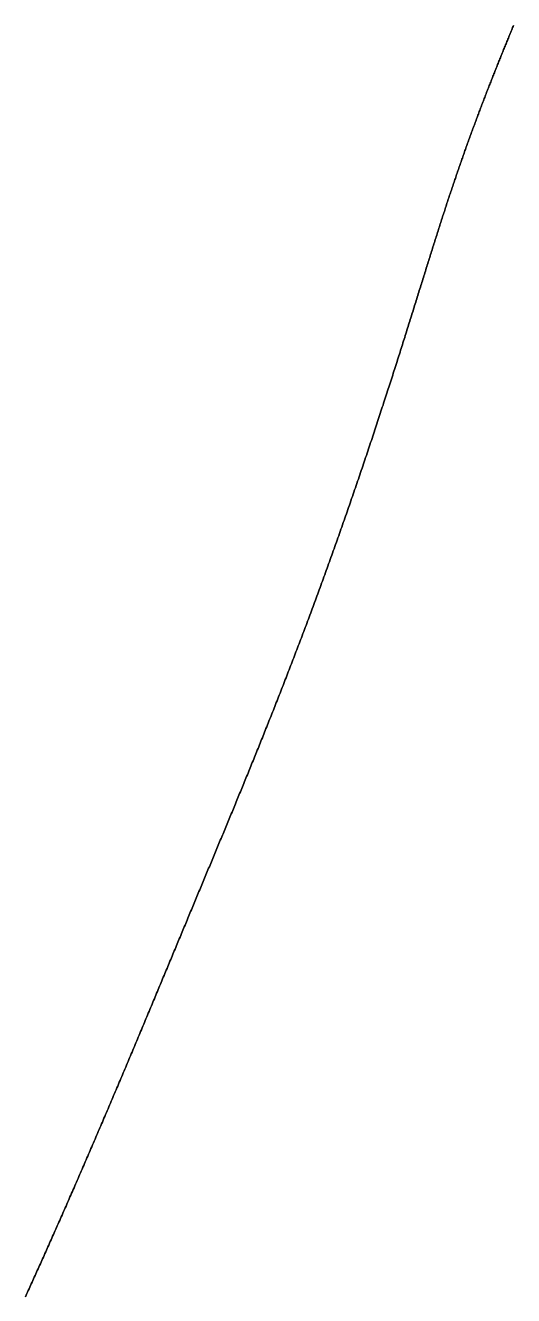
# Model space of a CAD drawing. Header units: inches. Extents: x 130170 to 284068, y 377793 to 804530.
# Drawn here: x 259616.3 to 259641, y 739435.9 to 739500.2 of the extents above; entities that cross this region are included whole.
import ezdxf

# ---------------------------------------------------------------- set-up
doc = ezdxf.new("R2010")
doc.units = ezdxf.units.IN
doc.header["$MEASUREMENT"] = 0
doc.layers.add('muni_il', color=7, linetype='Continuous')

msp = doc.modelspace()

# ---------------------------------------------------------------- linework, layer by layer
at = {"layer": 'muni_il'}
for points in [[(259616.301, 739435.825), (259616.338, 739435.907), (259616.376, 739435.989), (259616.413, 739436.071), (259616.45, 739436.153), (259616.488, 739436.236), (259616.525, 739436.318), (259616.563, 739436.401), (259616.601, 739436.484), (259616.638, 739436.568), (259616.676, 739436.651), (259616.714, 739436.735), (259616.752, 739436.819), (259616.79, 739436.903), (259616.828, 739436.987), (259616.866, 739437.072), (259616.904, 739437.156), (259616.942, 739437.241), (259616.981, 739437.326), (259617.019, 739437.411), (259617.058, 739437.497), (259617.096, 739437.583), (259617.135, 739437.668), (259617.173, 739437.755), (259617.212, 739437.841), (259617.251, 739437.927), (259617.289, 739438.014), (259617.328, 739438.101), (259617.367, 739438.188), (259617.406, 739438.275), (259617.445, 739438.363), (259617.484, 739438.45), (259617.524, 739438.538), (259617.563, 739438.626), (259617.602, 739438.714), (259617.641, 739438.803), (259617.681, 739438.891), (259617.72, 739438.98), (259617.76, 739439.069), (259617.799, 739439.158), (259617.839, 739439.248), (259617.879, 739439.337), (259617.918, 739439.427), (259617.958, 739439.517), (259617.998, 739439.607), (259618.038, 739439.697), (259618.078, 739439.787), (259618.118, 739439.878), (259618.158, 739439.969), (259618.198, 739440.06), (259618.238, 739440.151), (259618.278, 739440.242), (259618.318, 739440.334), (259618.358, 739440.425), (259618.399, 739440.517), (259618.439, 739440.609), (259618.48, 739440.701), (259618.52, 739440.793), (259618.56, 739440.886), (259618.601, 739440.978), (259618.642, 739441.071), (259618.682, 739441.163), (259618.723, 739441.257), (259618.763, 739441.35), (259618.804, 739441.443), (259618.845, 739441.536), (259618.885, 739441.63), (259618.926, 739441.723), (259618.967, 739441.817), (259619.008, 739441.911), (259619.049, 739442.005), (259619.09, 739442.099), (259619.13, 739442.193), (259619.172, 739442.287), (259619.212, 739442.382), (259619.253, 739442.476), (259619.294, 739442.571), (259619.335, 739442.666), (259619.376, 739442.761), (259619.417, 739442.855), (259619.458, 739442.95), (259619.499, 739443.046), (259619.541, 739443.141), (259619.582, 739443.236), (259619.623, 739443.331), (259619.664, 739443.427), (259619.705, 739443.522), (259619.746, 739443.618), (259619.787, 739443.713), (259619.828, 739443.809), (259619.869, 739443.905), (259619.91, 739444), (259619.952, 739444.096), (259619.993, 739444.192), (259620.034, 739444.288), (259620.075, 739444.384), (259620.116, 739444.48), (259620.157, 739444.576), (259620.198, 739444.672), (259620.239, 739444.768), (259620.28, 739444.864), (259620.321, 739444.96), (259620.362, 739445.056), (259620.403, 739445.152), (259620.444, 739445.248), (259620.485, 739445.344), (259620.526, 739445.44), (259620.567, 739445.536), (259620.608, 739445.633), (259620.649, 739445.729), (259620.69, 739445.825), (259620.73, 739445.921), (259620.771, 739446.017), (259620.812, 739446.113), (259620.853, 739446.209), (259620.893, 739446.305), (259620.934, 739446.401), (259620.975, 739446.497), (259621.015, 739446.593), (259621.056, 739446.688), (259621.096, 739446.784), (259621.137, 739446.88), (259621.177, 739446.976), (259621.218, 739447.071), (259621.258, 739447.167), (259621.299, 739447.262), (259621.339, 739447.358), (259621.379, 739447.453), (259621.419, 739447.548), (259621.46, 739447.644), (259621.5, 739447.739), (259621.54, 739447.834), (259621.58, 739447.929), (259621.62, 739448.024), (259621.66, 739448.119), (259621.7, 739448.214), (259621.739, 739448.308), (259621.779, 739448.403), (259621.819, 739448.498), (259621.859, 739448.592), (259621.898, 739448.687), (259621.938, 739448.781), (259621.977, 739448.875), (259622.017, 739448.969), (259622.056, 739449.063), (259622.096, 739449.157), (259622.135, 739449.25), (259622.174, 739449.344), (259622.213, 739449.438), (259622.252, 739449.531), (259622.291, 739449.624), (259622.331, 739449.717), (259622.369, 739449.81), (259622.408, 739449.903), (259622.447, 739449.996), (259622.486, 739450.089), (259622.525, 739450.181), (259622.563, 739450.274), (259622.602, 739450.366), (259622.64, 739450.458), (259622.679, 739450.55), (259622.717, 739450.642), (259622.756, 739450.734), (259622.794, 739450.826), (259622.832, 739450.917), (259622.87, 739451.009), (259622.908, 739451.1), (259622.947, 739451.191), (259622.984, 739451.282), (259623.022, 739451.373), (259623.06, 739451.464), (259623.098, 739451.554), (259623.136, 739451.645), (259623.173, 739451.735), (259623.211, 739451.825), (259623.249, 739451.915), (259623.286, 739452.005), (259623.323, 739452.095), (259623.361, 739452.184), (259623.398, 739452.274), (259623.435, 739452.363), (259623.473, 739452.452), (259623.51, 739452.542), (259623.547, 739452.63), (259623.584, 739452.719), (259623.621, 739452.808), (259623.658, 739452.896), (259623.694, 739452.985), (259623.731, 739453.073), (259623.768, 739453.161), (259623.805, 739453.249), (259623.841, 739453.337), (259623.878, 739453.425), (259623.914, 739453.512), (259623.951, 739453.6), (259623.987, 739453.687), (259624.023, 739453.775), (259624.06, 739453.862), (259624.096, 739453.949), (259624.132, 739454.035), (259624.168, 739454.122), (259624.204, 739454.209), (259624.24, 739454.295), (259624.276, 739454.382), (259624.312, 739454.468), (259624.348, 739454.554), (259624.384, 739454.64), (259624.42, 739454.726), (259624.456, 739454.812), (259624.491, 739454.897), (259624.527, 739454.983), (259624.562, 739455.068), (259624.598, 739455.154), (259624.634, 739455.239), (259624.669, 739455.324), (259624.705, 739455.41), (259624.74, 739455.495), (259624.775, 739455.58), (259624.811, 739455.664), (259624.846, 739455.749), (259624.881, 739455.834), (259624.917, 739455.918), (259624.952, 739456.003), (259624.987, 739456.087), (259625.022, 739456.172), (259625.057, 739456.256), (259625.092, 739456.34), (259625.127, 739456.424), (259625.162, 739456.508), (259625.197, 739456.592), (259625.232, 739456.676), (259625.267, 739456.76), (259625.302, 739456.844), (259625.337, 739456.928), (259625.372, 739457.012), (259625.407, 739457.095), (259625.442, 739457.179), (259625.477, 739457.263), (259625.512, 739457.346), (259625.546, 739457.43), (259625.581, 739457.513), (259625.616, 739457.597), (259625.651, 739457.681), (259625.686, 739457.764), (259625.72, 739457.847), (259625.755, 739457.931), (259625.79, 739458.014), (259625.825, 739458.098), (259625.859, 739458.181), (259625.894, 739458.265), (259625.929, 739458.348), (259625.963, 739458.432), (259625.998, 739458.515), (259626.033, 739458.599), (259626.068, 739458.682), (259626.102, 739458.766), (259626.137, 739458.849), (259626.172, 739458.933), (259626.207, 739459.016), (259626.241, 739459.1), (259626.276, 739459.183), (259626.311, 739459.267), (259626.345, 739459.351), (259626.38, 739459.435), (259626.415, 739459.519), (259626.45, 739459.603), (259626.485, 739459.687), (259626.52, 739459.771), (259626.554, 739459.855), (259626.589, 739459.939), (259626.624, 739460.023), (259626.659, 739460.107), (259626.694, 739460.192), (259626.729, 739460.276), (259626.764, 739460.361), (259626.799, 739460.445), (259626.834, 739460.53), (259626.869, 739460.615), (259626.904, 739460.7), (259626.939, 739460.785), (259626.974, 739460.87), (259627.009, 739460.955), (259627.045, 739461.041), (259627.08, 739461.126), (259627.115, 739461.212), (259627.15, 739461.297), (259627.186, 739461.383), (259627.221, 739461.469), (259627.256, 739461.555), (259627.292, 739461.642), (259627.327, 739461.728), (259627.363, 739461.814), (259627.398, 739461.901), (259627.434, 739461.988), (259627.469, 739462.075), (259627.505, 739462.162), (259627.541, 739462.249), (259627.576, 739462.337), (259627.612, 739462.424), (259627.648, 739462.512), (259627.684, 739462.6), (259627.72, 739462.688), (259627.756, 739462.776), (259627.792, 739462.865), (259627.828, 739462.953), (259627.864, 739463.042), (259627.9, 739463.131), (259627.936, 739463.22), (259627.972, 739463.31), (259628.009, 739463.399), (259628.045, 739463.489), (259628.081, 739463.579), (259628.118, 739463.669), (259628.154, 739463.759), (259628.191, 739463.85), (259628.227, 739463.941), (259628.264, 739464.032), (259628.3, 739464.123), (259628.337, 739464.214), (259628.374, 739464.306), (259628.411, 739464.398), (259628.448, 739464.49), (259628.485, 739464.582), (259628.521, 739464.674), (259628.559, 739464.767), (259628.596, 739464.86), (259628.633, 739464.953), (259628.67, 739465.046), (259628.707, 739465.14), (259628.744, 739465.234), (259628.782, 739465.328), (259628.819, 739465.422), (259628.857, 739465.517), (259628.894, 739465.612), (259628.932, 739465.707), (259628.969, 739465.802), (259629.007, 739465.897), (259629.045, 739465.993), (259629.082, 739466.089), (259629.12, 739466.185), (259629.158, 739466.282), (259629.196, 739466.378), (259629.234, 739466.475), (259629.272, 739466.572), (259629.31, 739466.67), (259629.348, 739466.767), (259629.386, 739466.865), (259629.425, 739466.963), (259629.463, 739467.061), (259629.501, 739467.16), (259629.539, 739467.259), (259629.578, 739467.358), (259629.616, 739467.457), (259629.655, 739467.557), (259629.693, 739467.657), (259629.732, 739467.757), (259629.771, 739467.857), (259629.809, 739467.958), (259629.848, 739468.058), (259629.887, 739468.159), (259629.925, 739468.26), (259629.964, 739468.362), (259630.003, 739468.464), (259630.042, 739468.565), (259630.081, 739468.668), (259630.12, 739468.77), (259630.159, 739468.873), (259630.198, 739468.975), (259630.237, 739469.078), (259630.276, 739469.182), (259630.315, 739469.285), (259630.355, 739469.389), (259630.394, 739469.493), (259630.433, 739469.597), (259630.472, 739469.701), (259630.512, 739469.806), (259630.551, 739469.911), (259630.59, 739470.015), (259630.63, 739470.121), (259630.669, 739470.226), (259630.708, 739470.331), (259630.748, 739470.437), (259630.787, 739470.543), (259630.827, 739470.649), (259630.866, 739470.756), (259630.905, 739470.862), (259630.945, 739470.969), (259630.984, 739471.076), (259631.024, 739471.183), (259631.063, 739471.29), (259631.103, 739471.397), (259631.142, 739471.505), (259631.182, 739471.612), (259631.221, 739471.72), (259631.261, 739471.828), (259631.3, 739471.936), (259631.34, 739472.045), (259631.38, 739472.153), (259631.419, 739472.261), (259631.458, 739472.37), (259631.498, 739472.479), (259631.537, 739472.588), (259631.577, 739472.697), (259631.616, 739472.806), (259631.656, 739472.915), (259631.695, 739473.025), (259631.735, 739473.134), (259631.774, 739473.244), (259631.813, 739473.353), (259631.853, 739473.463), (259631.892, 739473.573), (259631.931, 739473.683), (259631.97, 739473.793), (259632.01, 739473.903), (259632.049, 739474.013), (259632.088, 739474.123), (259632.127, 739474.233), (259632.166, 739474.344), (259632.205, 739474.454), (259632.244, 739474.564), (259632.283, 739474.675), (259632.322, 739474.785), (259632.361, 739474.896), (259632.4, 739475.006), (259632.438, 739475.116), (259632.477, 739475.227), (259632.515, 739475.337), (259632.554, 739475.448), (259632.593, 739475.558), (259632.631, 739475.669), (259632.67, 739475.779), (259632.708, 739475.89), (259632.746, 739476), (259632.784, 739476.11), (259632.822, 739476.221), (259632.86, 739476.331), (259632.898, 739476.441), (259632.936, 739476.551), (259632.974, 739476.661), (259633.012, 739476.771), (259633.05, 739476.881), (259633.087, 739476.991), (259633.125, 739477.101), (259633.162, 739477.211), (259633.2, 739477.32), (259633.237, 739477.43), (259633.274, 739477.539), (259633.311, 739477.648), (259633.348, 739477.757), (259633.385, 739477.866), (259633.422, 739477.975), (259633.459, 739478.084), (259633.495, 739478.193), (259633.532, 739478.301), (259633.568, 739478.409), (259633.605, 739478.518), (259633.641, 739478.626), (259633.677, 739478.734), (259633.713, 739478.841), (259633.749, 739478.949), (259633.785, 739479.056), (259633.82, 739479.163), (259633.856, 739479.27), (259633.891, 739479.377), (259633.927, 739479.484), (259633.962, 739479.59), (259633.997, 739479.696), (259634.032, 739479.802), (259634.067, 739479.908), (259634.102, 739480.013), (259634.137, 739480.119), (259634.171, 739480.224), (259634.206, 739480.329), (259634.24, 739480.433), (259634.274, 739480.538), (259634.308, 739480.642), (259634.342, 739480.746), (259634.376, 739480.849), (259634.41, 739480.953), (259634.443, 739481.056), (259634.477, 739481.159), (259634.51, 739481.261), (259634.543, 739481.364), (259634.576, 739481.466), (259634.609, 739481.567), (259634.642, 739481.669), (259634.675, 739481.77), (259634.707, 739481.871), (259634.74, 739481.971), (259634.772, 739482.072), (259634.804, 739482.172), (259634.836, 739482.271), (259634.868, 739482.371), (259634.9, 739482.47), (259634.932, 739482.569), (259634.963, 739482.667), (259634.995, 739482.765), (259635.026, 739482.863), (259635.057, 739482.961), (259635.088, 739483.058), (259635.119, 739483.155), (259635.149, 739483.251), (259635.18, 739483.348), (259635.21, 739483.443), (259635.241, 739483.539), (259635.271, 739483.634), (259635.301, 739483.729), (259635.331, 739483.824), (259635.361, 739483.918), (259635.39, 739484.012), (259635.42, 739484.105), (259635.449, 739484.199), (259635.479, 739484.292), (259635.508, 739484.384), (259635.537, 739484.476), (259635.566, 739484.568), (259635.595, 739484.66), (259635.623, 739484.751), (259635.652, 739484.842), (259635.68, 739484.932), (259635.708, 739485.022), (259635.737, 739485.112), (259635.765, 739485.202), (259635.793, 739485.291), (259635.82, 739485.379), (259635.848, 739485.468), (259635.876, 739485.556), (259635.903, 739485.644), (259635.93, 739485.731), (259635.957, 739485.818), (259635.985, 739485.905), (259636.012, 739485.991), (259636.039, 739486.077), (259636.065, 739486.163), (259636.092, 739486.248), (259636.118, 739486.333), (259636.145, 739486.418), (259636.171, 739486.502), (259636.197, 739486.586), (259636.223, 739486.67), (259636.249, 739486.753), (259636.275, 739486.836), (259636.301, 739486.919), (259636.327, 739487.001), (259636.352, 739487.084), (259636.378, 739487.165), (259636.403, 739487.247), (259636.429, 739487.328), (259636.454, 739487.409), (259636.479, 739487.489), (259636.504, 739487.569), (259636.529, 739487.649), (259636.554, 739487.729), (259636.579, 739487.808), (259636.603, 739487.887), (259636.628, 739487.965), (259636.652, 739488.044), (259636.677, 739488.122), (259636.701, 739488.199), (259636.726, 739488.277), (259636.75, 739488.354), (259636.774, 739488.431), (259636.798, 739488.507), (259636.822, 739488.584), (259636.846, 739488.66), (259636.87, 739488.735), (259636.893, 739488.811), (259636.917, 739488.886), (259636.941, 739488.961), (259636.964, 739489.036), (259636.988, 739489.11), (259637.011, 739489.184), (259637.035, 739489.258), (259637.058, 739489.332), (259637.081, 739489.405), (259637.105, 739489.478), (259637.128, 739489.551), (259637.151, 739489.624), (259637.174, 739489.696), (259637.197, 739489.768), (259637.22, 739489.84), (259637.243, 739489.912), (259637.266, 739489.983), (259637.289, 739490.055), (259637.312, 739490.126), (259637.334, 739490.197), (259637.357, 739490.267), (259637.38, 739490.338), (259637.403, 739490.408), (259637.425, 739490.478), (259637.448, 739490.548), (259637.47, 739490.617), (259637.493, 739490.687), (259637.516, 739490.756), (259637.538, 739490.825), (259637.56, 739490.893), (259637.583, 739490.962), (259637.605, 739491.03), (259637.628, 739491.099), (259637.65, 739491.167), (259637.672, 739491.235), (259637.695, 739491.302), (259637.717, 739491.37), (259637.739, 739491.437), (259637.762, 739491.505), (259637.784, 739491.572), (259637.806, 739491.639), (259637.828, 739491.705), (259637.851, 739491.772), (259637.873, 739491.838), (259637.895, 739491.905), (259637.917, 739491.971), (259637.94, 739492.037), (259637.962, 739492.103), (259637.984, 739492.168), (259638.006, 739492.234), (259638.028, 739492.299), (259638.05, 739492.365), (259638.073, 739492.43), (259638.095, 739492.495), (259638.117, 739492.56), (259638.139, 739492.625), (259638.162, 739492.689), (259638.184, 739492.754), (259638.206, 739492.818), (259638.228, 739492.883), (259638.25, 739492.947), (259638.272, 739493.011), (259638.295, 739493.075), (259638.317, 739493.139), (259638.339, 739493.203), (259638.361, 739493.267), (259638.384, 739493.33), (259638.406, 739493.394), (259638.428, 739493.457), (259638.451, 739493.52), (259638.473, 739493.584), (259638.495, 739493.647), (259638.517, 739493.71), (259638.54, 739493.773), (259638.562, 739493.835), (259638.584, 739493.898), (259638.607, 739493.961), (259638.629, 739494.023), (259638.652, 739494.086), (259638.674, 739494.148), (259638.696, 739494.211), (259638.719, 739494.273), (259638.741, 739494.335), (259638.764, 739494.397), (259638.786, 739494.459), (259638.809, 739494.521), (259638.831, 739494.583), (259638.854, 739494.645), (259638.876, 739494.706), (259638.899, 739494.768), (259638.922, 739494.829), (259638.944, 739494.891), (259638.967, 739494.952), (259638.989, 739495.014), (259639.012, 739495.075), (259639.035, 739495.136), (259639.057, 739495.197), (259639.08, 739495.258), (259639.103, 739495.319), (259639.125, 739495.38), (259639.148, 739495.441), (259639.171, 739495.502), (259639.194, 739495.563), (259639.217, 739495.623), (259639.239, 739495.684), (259639.262, 739495.745), (259639.285, 739495.805), (259639.308, 739495.866), (259639.331, 739495.926), (259639.354, 739495.986), (259639.377, 739496.047), (259639.4, 739496.107), (259639.423, 739496.167), (259639.445, 739496.227), (259639.469, 739496.287), (259639.492, 739496.347), (259639.515, 739496.407), (259639.537, 739496.467), (259639.561, 739496.527), (259639.584, 739496.587), (259639.607, 739496.646), (259639.63, 739496.706), (259639.653, 739496.766), (259639.676, 739496.825), (259639.699, 739496.885), (259639.722, 739496.944), (259639.746, 739497.004), (259639.769, 739497.063), (259639.792, 739497.122), (259639.815, 739497.182), (259639.839, 739497.241), (259639.862, 739497.3), (259639.885, 739497.359), (259639.908, 739497.419), (259639.932, 739497.478), (259639.955, 739497.537), (259639.978, 739497.596), (259640.002, 739497.655), (259640.025, 739497.714), (259640.049, 739497.773), (259640.072, 739497.831), (259640.095, 739497.89), (259640.119, 739497.949), (259640.142, 739498.008), (259640.166, 739498.067), (259640.189, 739498.125), (259640.213, 739498.184), (259640.236, 739498.243), (259640.26, 739498.301), (259640.283, 739498.36), (259640.307, 739498.418), (259640.331, 739498.477), (259640.354, 739498.536), (259640.378, 739498.594), (259640.401, 739498.653), (259640.425, 739498.711), (259640.449, 739498.77), (259640.473, 739498.828), (259640.496, 739498.886), (259640.52, 739498.945), (259640.544, 739499.003), (259640.567, 739499.062), (259640.591, 739499.12), (259640.615, 739499.179), (259640.639, 739499.237), (259640.663, 739499.295), (259640.687, 739499.354), (259640.711, 739499.412), (259640.735, 739499.471), (259640.759, 739499.529), (259640.783, 739499.588), (259640.807, 739499.646), (259640.831, 739499.705), (259640.855, 739499.763), (259640.879, 739499.822), (259640.903, 739499.88), (259640.927, 739499.939), (259640.951, 739499.997), (259640.975, 739500.056), (259641, 739500.114), (259641.024, 739500.173)], [(259641.024, 739500.173), (259641, 739500.114), (259640.975, 739500.056), (259640.951, 739499.997), (259640.927, 739499.939), (259640.903, 739499.88), (259640.879, 739499.822), (259640.855, 739499.763), (259640.831, 739499.705), (259640.807, 739499.646), (259640.783, 739499.588), (259640.759, 739499.529), (259640.735, 739499.471), (259640.711, 739499.412), (259640.687, 739499.354), (259640.663, 739499.295), (259640.639, 739499.237), (259640.615, 739499.179), (259640.591, 739499.12), (259640.567, 739499.062), (259640.544, 739499.003), (259640.52, 739498.945), (259640.496, 739498.886), (259640.473, 739498.828), (259640.449, 739498.77), (259640.425, 739498.711), (259640.401, 739498.653), (259640.378, 739498.594), (259640.354, 739498.536), (259640.331, 739498.477), (259640.307, 739498.418), (259640.283, 739498.36), (259640.26, 739498.301), (259640.236, 739498.243), (259640.213, 739498.184), (259640.189, 739498.125), (259640.166, 739498.067), (259640.142, 739498.008), (259640.119, 739497.949), (259640.095, 739497.89), (259640.072, 739497.831), (259640.049, 739497.773), (259640.025, 739497.714), (259640.002, 739497.655), (259639.978, 739497.596), (259639.955, 739497.537), (259639.932, 739497.478), (259639.908, 739497.419), (259639.885, 739497.359), (259639.862, 739497.3), (259639.839, 739497.241), (259639.815, 739497.182), (259639.792, 739497.122), (259639.769, 739497.063), (259639.746, 739497.004), (259639.722, 739496.944), (259639.699, 739496.885), (259639.676, 739496.825), (259639.653, 739496.766), (259639.63, 739496.706), (259639.607, 739496.646), (259639.584, 739496.587), (259639.561, 739496.527), (259639.537, 739496.467), (259639.515, 739496.407), (259639.492, 739496.347), (259639.469, 739496.287), (259639.445, 739496.227), (259639.423, 739496.167), (259639.4, 739496.107), (259639.377, 739496.047), (259639.354, 739495.986), (259639.331, 739495.926), (259639.308, 739495.866), (259639.285, 739495.805), (259639.262, 739495.745), (259639.239, 739495.684), (259639.217, 739495.623), (259639.194, 739495.563), (259639.171, 739495.502), (259639.148, 739495.441), (259639.125, 739495.38), (259639.103, 739495.319), (259639.08, 739495.258), (259639.057, 739495.197), (259639.035, 739495.136), (259639.012, 739495.075), (259638.989, 739495.014), (259638.967, 739494.952), (259638.944, 739494.891), (259638.922, 739494.829), (259638.899, 739494.768), (259638.876, 739494.706), (259638.854, 739494.645), (259638.831, 739494.583), (259638.809, 739494.521), (259638.786, 739494.459), (259638.764, 739494.397), (259638.741, 739494.335), (259638.719, 739494.273), (259638.696, 739494.211), (259638.674, 739494.148), (259638.652, 739494.086), (259638.629, 739494.023), (259638.607, 739493.961), (259638.584, 739493.898), (259638.562, 739493.835), (259638.54, 739493.773), (259638.517, 739493.71), (259638.495, 739493.647), (259638.473, 739493.584), (259638.451, 739493.52), (259638.428, 739493.457), (259638.406, 739493.394), (259638.384, 739493.33), (259638.361, 739493.267), (259638.339, 739493.203), (259638.317, 739493.139), (259638.295, 739493.075), (259638.272, 739493.011), (259638.25, 739492.947), (259638.228, 739492.883), (259638.206, 739492.818), (259638.184, 739492.754), (259638.162, 739492.689), (259638.139, 739492.625), (259638.117, 739492.56), (259638.095, 739492.495), (259638.073, 739492.43), (259638.05, 739492.365), (259638.028, 739492.299), (259638.006, 739492.234), (259637.984, 739492.168), (259637.962, 739492.103), (259637.94, 739492.037), (259637.917, 739491.971), (259637.895, 739491.905), (259637.873, 739491.838), (259637.851, 739491.772), (259637.828, 739491.705), (259637.806, 739491.639), (259637.784, 739491.572), (259637.762, 739491.505), (259637.739, 739491.437), (259637.717, 739491.37), (259637.695, 739491.302), (259637.672, 739491.235), (259637.65, 739491.167), (259637.628, 739491.099), (259637.605, 739491.03), (259637.583, 739490.962), (259637.56, 739490.893), (259637.538, 739490.825), (259637.516, 739490.756), (259637.493, 739490.687), (259637.47, 739490.617), (259637.448, 739490.548), (259637.425, 739490.478), (259637.403, 739490.408), (259637.38, 739490.338), (259637.357, 739490.267), (259637.334, 739490.197), (259637.312, 739490.126), (259637.289, 739490.055), (259637.266, 739489.983), (259637.243, 739489.912), (259637.22, 739489.84), (259637.197, 739489.768), (259637.174, 739489.696), (259637.151, 739489.624), (259637.128, 739489.551), (259637.105, 739489.478), (259637.081, 739489.405), (259637.058, 739489.332), (259637.035, 739489.258), (259637.011, 739489.184), (259636.988, 739489.11), (259636.964, 739489.036), (259636.941, 739488.961), (259636.917, 739488.886), (259636.893, 739488.811), (259636.87, 739488.735), (259636.846, 739488.66), (259636.822, 739488.584), (259636.798, 739488.507), (259636.774, 739488.431), (259636.75, 739488.354), (259636.726, 739488.277), (259636.701, 739488.199), (259636.677, 739488.122), (259636.652, 739488.044), (259636.628, 739487.965), (259636.603, 739487.887), (259636.579, 739487.808), (259636.554, 739487.729), (259636.529, 739487.649), (259636.504, 739487.569), (259636.479, 739487.489), (259636.454, 739487.409), (259636.429, 739487.328), (259636.403, 739487.247), (259636.378, 739487.165), (259636.352, 739487.084), (259636.327, 739487.001), (259636.301, 739486.919), (259636.275, 739486.836), (259636.249, 739486.753), (259636.223, 739486.67), (259636.197, 739486.586), (259636.171, 739486.502), (259636.145, 739486.418), (259636.118, 739486.333), (259636.092, 739486.248), (259636.065, 739486.163), (259636.039, 739486.077), (259636.012, 739485.991), (259635.985, 739485.905), (259635.957, 739485.818), (259635.93, 739485.731), (259635.903, 739485.644), (259635.876, 739485.556), (259635.848, 739485.468), (259635.82, 739485.379), (259635.793, 739485.291), (259635.765, 739485.202), (259635.737, 739485.112), (259635.708, 739485.022), (259635.68, 739484.932), (259635.652, 739484.842), (259635.623, 739484.751), (259635.595, 739484.66), (259635.566, 739484.568), (259635.537, 739484.476), (259635.508, 739484.384), (259635.479, 739484.292), (259635.449, 739484.199), (259635.42, 739484.105), (259635.39, 739484.012), (259635.361, 739483.918), (259635.331, 739483.824), (259635.301, 739483.729), (259635.271, 739483.634), (259635.241, 739483.539), (259635.21, 739483.443), (259635.18, 739483.348), (259635.149, 739483.251), (259635.119, 739483.155), (259635.088, 739483.058), (259635.057, 739482.961), (259635.026, 739482.863), (259634.995, 739482.765), (259634.963, 739482.667), (259634.932, 739482.569), (259634.9, 739482.47), (259634.868, 739482.371), (259634.836, 739482.271), (259634.804, 739482.172), (259634.772, 739482.072), (259634.74, 739481.971), (259634.707, 739481.871), (259634.675, 739481.77), (259634.642, 739481.669), (259634.609, 739481.567), (259634.576, 739481.466), (259634.543, 739481.364), (259634.51, 739481.261), (259634.477, 739481.159), (259634.443, 739481.056), (259634.41, 739480.953), (259634.376, 739480.849), (259634.342, 739480.746), (259634.308, 739480.642), (259634.274, 739480.538), (259634.24, 739480.433), (259634.206, 739480.329), (259634.171, 739480.224), (259634.137, 739480.119), (259634.102, 739480.013), (259634.067, 739479.908), (259634.032, 739479.802), (259633.997, 739479.696), (259633.962, 739479.59), (259633.927, 739479.484), (259633.891, 739479.377), (259633.856, 739479.27), (259633.82, 739479.163), (259633.785, 739479.056), (259633.749, 739478.949), (259633.713, 739478.841), (259633.677, 739478.734), (259633.641, 739478.626), (259633.605, 739478.518), (259633.568, 739478.409), (259633.532, 739478.301), (259633.495, 739478.193), (259633.459, 739478.084), (259633.422, 739477.975), (259633.385, 739477.866), (259633.348, 739477.757), (259633.311, 739477.648), (259633.274, 739477.539), (259633.237, 739477.43), (259633.2, 739477.32), (259633.162, 739477.211), (259633.125, 739477.101), (259633.087, 739476.991), (259633.05, 739476.881), (259633.012, 739476.771), (259632.974, 739476.661), (259632.936, 739476.551), (259632.898, 739476.441), (259632.86, 739476.331), (259632.822, 739476.221), (259632.784, 739476.11), (259632.746, 739476), (259632.708, 739475.89), (259632.67, 739475.779), (259632.631, 739475.669), (259632.593, 739475.558), (259632.554, 739475.448), (259632.515, 739475.337), (259632.477, 739475.227), (259632.438, 739475.116), (259632.4, 739475.006), (259632.361, 739474.896), (259632.322, 739474.785), (259632.283, 739474.675), (259632.244, 739474.564), (259632.205, 739474.454), (259632.166, 739474.344), (259632.127, 739474.233), (259632.088, 739474.123), (259632.049, 739474.013), (259632.01, 739473.903), (259631.97, 739473.793), (259631.931, 739473.683), (259631.892, 739473.573), (259631.853, 739473.463), (259631.813, 739473.353), (259631.774, 739473.244), (259631.735, 739473.134), (259631.695, 739473.025), (259631.656, 739472.915), (259631.616, 739472.806), (259631.577, 739472.697), (259631.537, 739472.588), (259631.498, 739472.479), (259631.458, 739472.37), (259631.419, 739472.261), (259631.38, 739472.153), (259631.34, 739472.045), (259631.3, 739471.936), (259631.261, 739471.828), (259631.221, 739471.72), (259631.182, 739471.612), (259631.142, 739471.505), (259631.103, 739471.397), (259631.063, 739471.29), (259631.024, 739471.183), (259630.984, 739471.076), (259630.945, 739470.969), (259630.905, 739470.862), (259630.866, 739470.756), (259630.827, 739470.649), (259630.787, 739470.543), (259630.748, 739470.437), (259630.708, 739470.331), (259630.669, 739470.226), (259630.63, 739470.121), (259630.59, 739470.015), (259630.551, 739469.911), (259630.512, 739469.806), (259630.472, 739469.701), (259630.433, 739469.597), (259630.394, 739469.493), (259630.355, 739469.389), (259630.315, 739469.285), (259630.276, 739469.182), (259630.237, 739469.078), (259630.198, 739468.975), (259630.159, 739468.873), (259630.12, 739468.77), (259630.081, 739468.668), (259630.042, 739468.565), (259630.003, 739468.464), (259629.964, 739468.362), (259629.925, 739468.26), (259629.887, 739468.159), (259629.848, 739468.058), (259629.809, 739467.958), (259629.771, 739467.857), (259629.732, 739467.757), (259629.693, 739467.657), (259629.655, 739467.557), (259629.616, 739467.457), (259629.578, 739467.358), (259629.539, 739467.259), (259629.501, 739467.16), (259629.463, 739467.061), (259629.425, 739466.963), (259629.386, 739466.865), (259629.348, 739466.767), (259629.31, 739466.67), (259629.272, 739466.572), (259629.234, 739466.475), (259629.196, 739466.378), (259629.158, 739466.282), (259629.12, 739466.185), (259629.082, 739466.089), (259629.045, 739465.993), (259629.007, 739465.897), (259628.969, 739465.802), (259628.932, 739465.707), (259628.894, 739465.612), (259628.857, 739465.517), (259628.819, 739465.422), (259628.782, 739465.328), (259628.744, 739465.234), (259628.707, 739465.14), (259628.67, 739465.046), (259628.633, 739464.953), (259628.596, 739464.86), (259628.559, 739464.767), (259628.521, 739464.674), (259628.485, 739464.582), (259628.448, 739464.49), (259628.411, 739464.398), (259628.374, 739464.306), (259628.337, 739464.214), (259628.3, 739464.123), (259628.264, 739464.032), (259628.227, 739463.941), (259628.191, 739463.85), (259628.154, 739463.759), (259628.118, 739463.669), (259628.081, 739463.579), (259628.045, 739463.489), (259628.009, 739463.399), (259627.972, 739463.31), (259627.936, 739463.22), (259627.9, 739463.131), (259627.864, 739463.042), (259627.828, 739462.953), (259627.792, 739462.865), (259627.756, 739462.776), (259627.72, 739462.688), (259627.684, 739462.6), (259627.648, 739462.512), (259627.612, 739462.424), (259627.576, 739462.337), (259627.541, 739462.249), (259627.505, 739462.162), (259627.469, 739462.075), (259627.434, 739461.988), (259627.398, 739461.901), (259627.363, 739461.814), (259627.327, 739461.728), (259627.292, 739461.642), (259627.256, 739461.555), (259627.221, 739461.469), (259627.186, 739461.383), (259627.15, 739461.297), (259627.115, 739461.212), (259627.08, 739461.126), (259627.045, 739461.041), (259627.009, 739460.955), (259626.974, 739460.87), (259626.939, 739460.785), (259626.904, 739460.7), (259626.869, 739460.615), (259626.834, 739460.53), (259626.799, 739460.445), (259626.764, 739460.361), (259626.729, 739460.276), (259626.694, 739460.192), (259626.659, 739460.107), (259626.624, 739460.023), (259626.589, 739459.939), (259626.554, 739459.855), (259626.52, 739459.771), (259626.485, 739459.687), (259626.45, 739459.603), (259626.415, 739459.519), (259626.38, 739459.435), (259626.345, 739459.351), (259626.311, 739459.267), (259626.276, 739459.183), (259626.241, 739459.1), (259626.207, 739459.016), (259626.172, 739458.933), (259626.137, 739458.849), (259626.102, 739458.766), (259626.068, 739458.682), (259626.033, 739458.599), (259625.998, 739458.515), (259625.963, 739458.432), (259625.929, 739458.348), (259625.894, 739458.265), (259625.859, 739458.181), (259625.825, 739458.098), (259625.79, 739458.014), (259625.755, 739457.931), (259625.72, 739457.847), (259625.686, 739457.764), (259625.651, 739457.681), (259625.616, 739457.597), (259625.581, 739457.513), (259625.546, 739457.43), (259625.512, 739457.346), (259625.477, 739457.263), (259625.442, 739457.179), (259625.407, 739457.095), (259625.372, 739457.012), (259625.337, 739456.928), (259625.302, 739456.844), (259625.267, 739456.76), (259625.232, 739456.676), (259625.197, 739456.592), (259625.162, 739456.508), (259625.127, 739456.424), (259625.092, 739456.34), (259625.057, 739456.256), (259625.022, 739456.172), (259624.987, 739456.087), (259624.952, 739456.003), (259624.917, 739455.918), (259624.881, 739455.834), (259624.846, 739455.749), (259624.811, 739455.664), (259624.775, 739455.58), (259624.74, 739455.495), (259624.705, 739455.41), (259624.669, 739455.324), (259624.634, 739455.239), (259624.598, 739455.154), (259624.562, 739455.068), (259624.527, 739454.983), (259624.491, 739454.897), (259624.456, 739454.812), (259624.42, 739454.726), (259624.384, 739454.64), (259624.348, 739454.554), (259624.312, 739454.468), (259624.276, 739454.382), (259624.24, 739454.295), (259624.204, 739454.209), (259624.168, 739454.122), (259624.132, 739454.035), (259624.096, 739453.949), (259624.06, 739453.862), (259624.023, 739453.775), (259623.987, 739453.687), (259623.951, 739453.6), (259623.914, 739453.512), (259623.878, 739453.425), (259623.841, 739453.337), (259623.805, 739453.249), (259623.768, 739453.161), (259623.731, 739453.073), (259623.694, 739452.985), (259623.658, 739452.896), (259623.621, 739452.808), (259623.584, 739452.719), (259623.547, 739452.63), (259623.51, 739452.542), (259623.473, 739452.452), (259623.435, 739452.363), (259623.398, 739452.274), (259623.361, 739452.184), (259623.323, 739452.095), (259623.286, 739452.005), (259623.249, 739451.915), (259623.211, 739451.825), (259623.173, 739451.735), (259623.136, 739451.645), (259623.098, 739451.554), (259623.06, 739451.464), (259623.022, 739451.373), (259622.984, 739451.282), (259622.947, 739451.191), (259622.908, 739451.1), (259622.87, 739451.009), (259622.832, 739450.917), (259622.794, 739450.826), (259622.756, 739450.734), (259622.717, 739450.642), (259622.679, 739450.55), (259622.64, 739450.458), (259622.602, 739450.366), (259622.563, 739450.274), (259622.525, 739450.181), (259622.486, 739450.089), (259622.447, 739449.996), (259622.408, 739449.903), (259622.369, 739449.81), (259622.331, 739449.717), (259622.291, 739449.624), (259622.252, 739449.531), (259622.213, 739449.438), (259622.174, 739449.344), (259622.135, 739449.25), (259622.096, 739449.157), (259622.056, 739449.063), (259622.017, 739448.969), (259621.977, 739448.875), (259621.938, 739448.781), (259621.898, 739448.687), (259621.859, 739448.592), (259621.819, 739448.498), (259621.779, 739448.403), (259621.739, 739448.308), (259621.7, 739448.214), (259621.66, 739448.119), (259621.62, 739448.024), (259621.58, 739447.929), (259621.54, 739447.834), (259621.5, 739447.739), (259621.46, 739447.644), (259621.419, 739447.548), (259621.379, 739447.453), (259621.339, 739447.358), (259621.299, 739447.262), (259621.258, 739447.167), (259621.218, 739447.071), (259621.177, 739446.976), (259621.137, 739446.88), (259621.096, 739446.784), (259621.056, 739446.688), (259621.015, 739446.593), (259620.975, 739446.497), (259620.934, 739446.401), (259620.893, 739446.305), (259620.853, 739446.209), (259620.812, 739446.113), (259620.771, 739446.017), (259620.73, 739445.921), (259620.69, 739445.825), (259620.649, 739445.729), (259620.608, 739445.633), (259620.567, 739445.536), (259620.526, 739445.44), (259620.485, 739445.344), (259620.444, 739445.248), (259620.403, 739445.152), (259620.362, 739445.056), (259620.321, 739444.96), (259620.28, 739444.864), (259620.239, 739444.768), (259620.198, 739444.672), (259620.157, 739444.576), (259620.116, 739444.48), (259620.075, 739444.384), (259620.034, 739444.288), (259619.993, 739444.192), (259619.952, 739444.096), (259619.91, 739444), (259619.869, 739443.905), (259619.828, 739443.809), (259619.787, 739443.713), (259619.746, 739443.618), (259619.705, 739443.522), (259619.664, 739443.427), (259619.623, 739443.331), (259619.582, 739443.236), (259619.541, 739443.141), (259619.499, 739443.046), (259619.458, 739442.95), (259619.417, 739442.855), (259619.376, 739442.761), (259619.335, 739442.666), (259619.294, 739442.571), (259619.253, 739442.476), (259619.212, 739442.382), (259619.172, 739442.287), (259619.13, 739442.193), (259619.09, 739442.099), (259619.049, 739442.005), (259619.008, 739441.911), (259618.967, 739441.817), (259618.926, 739441.723), (259618.885, 739441.63), (259618.845, 739441.536), (259618.804, 739441.443), (259618.763, 739441.35), (259618.723, 739441.257), (259618.682, 739441.163), (259618.642, 739441.071), (259618.601, 739440.978), (259618.56, 739440.886), (259618.52, 739440.793), (259618.48, 739440.701), (259618.439, 739440.609), (259618.399, 739440.517), (259618.358, 739440.425), (259618.318, 739440.334), (259618.278, 739440.242), (259618.238, 739440.151), (259618.198, 739440.06), (259618.158, 739439.969), (259618.118, 739439.878), (259618.078, 739439.787), (259618.038, 739439.697), (259617.998, 739439.607), (259617.958, 739439.517), (259617.918, 739439.427), (259617.879, 739439.337), (259617.839, 739439.248), (259617.799, 739439.158), (259617.76, 739439.069), (259617.72, 739438.98), (259617.681, 739438.891), (259617.641, 739438.803), (259617.602, 739438.714), (259617.563, 739438.626), (259617.524, 739438.538), (259617.484, 739438.45), (259617.445, 739438.363), (259617.406, 739438.275), (259617.367, 739438.188), (259617.328, 739438.101), (259617.289, 739438.014), (259617.251, 739437.927), (259617.212, 739437.841), (259617.173, 739437.755), (259617.135, 739437.668), (259617.096, 739437.583), (259617.058, 739437.497), (259617.019, 739437.411), (259616.981, 739437.326), (259616.942, 739437.241), (259616.904, 739437.156), (259616.866, 739437.072), (259616.828, 739436.987), (259616.79, 739436.903), (259616.752, 739436.819), (259616.714, 739436.735), (259616.676, 739436.651), (259616.638, 739436.568), (259616.601, 739436.484), (259616.563, 739436.401), (259616.525, 739436.318), (259616.488, 739436.236), (259616.45, 739436.153), (259616.413, 739436.071), (259616.376, 739435.989), (259616.338, 739435.907), (259616.301, 739435.825)]]:
    msp.add_lwpolyline(points, dxfattribs=at)

doc.saveas('drawing.dxf')
